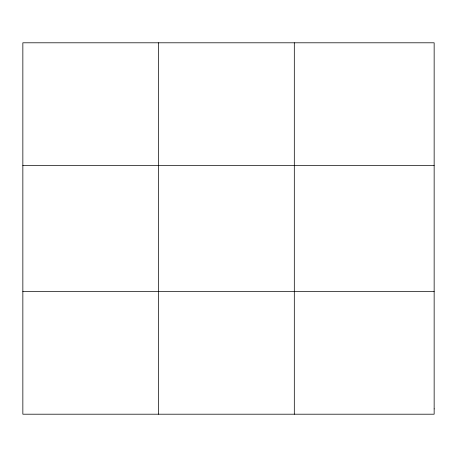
<?xml version="1.0" encoding="UTF-8"?>
<svg xmlns="http://www.w3.org/2000/svg" width="457" height="457" viewBox="0 0 457 457"><rect width="100%" height="100%" fill="white"/><g stroke="black" fill="none" stroke-linecap="round" stroke-linejoin="round"><path stroke-width="0.69" d="M158.579 414.202L158.579 42.798M294.308 414.202L294.308 42.798M22.85 165.36L434.15 165.36M22.85 291.64L434.15 291.64M434.15 408.872L434.15 414.202L22.85 414.202L22.85 42.798L434.15 42.798L434.15 408.872"/></g></svg>
